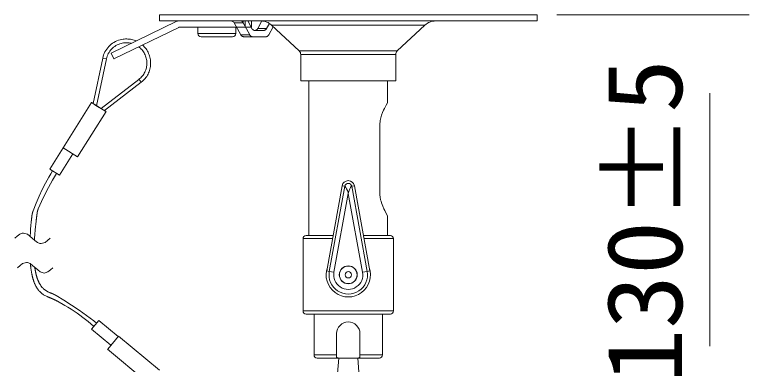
# Model space of a CAD drawing. Units: millimetres on the paper. Extents: x -62 to 65, y -59 to 59.
# Drawn here: x 10.91 to 34.25, y 25.64 to 36.77 of the extents above; entities that cross this region are included whole.
import ezdxf
from ezdxf.enums import TextEntityAlignment as Align

# ---------------------------------------------------------------- set-up
doc = ezdxf.new("R2010")
doc.units = ezdxf.units.MM
doc.linetypes.add('LONG_DOUBLE_CHAIN', pattern=[21.8, 18, -1, 0.6, -0.6, 0.6, -1])
doc.layers.add('0-3_GAIKEI', color=4, linetype='Continuous', lineweight=9)
doc.layers.add('0-4_SUNPO', color=7, linetype='Continuous', lineweight=9)
doc.styles.add('ＭＳ ゴシック', font='')
doc.styles.get('ＭＳ ゴシック').set_extended_font_data('MS Gothic')

msp = doc.modelspace()

# ---------------------------------------------------------------- linework, layer by layer
at = {"layer": '0-3_GAIKEI', "color": 7}
for p, q in [((15.509, 36.765), (27.509, 36.765)), ((15.509, 36.765), (15.509, 36.565)), ((27.509, 36.765), (27.509, 36.565)), ((15.509, 36.565), (27.509, 36.565)), ((19.952, 35.61), (19.074, 36.431)), ((23.066, 35.61), (23.944, 36.431)), ((19.999, 35.5), (19.999, 34.665)), ((23.018, 35.5), (23.018, 34.665)), ((19.999, 34.665), (23.018, 34.665)), ((20.259, 34.665), (20.259, 29.74)), ((22.759, 34.665), (22.759, 33.965)), ((22.509, 31.115), (22.509, 33.215)), ((22.759, 30.365), (22.759, 29.74)), ((20.171, 29.74), (21.028, 29.74)), ((21.99, 29.74), (22.846, 29.74)), ((20.071, 29.64), (20.071, 27.34)), ((22.946, 29.64), (22.946, 27.34)), ((20.171, 27.24), (22.846, 27.24)), ((20.421, 27.24), (20.421, 25.94)), ((22.596, 27.24), (22.596, 25.94)), ((20.521, 25.84), (21.194, 25.84)), ((21.824, 25.84), (22.496, 25.84))]:
    msp.add_line(p, q, dxfattribs=at)
at = {"layer": '0-3_GAIKEI'}
for p, q in [((16.038, 36.543), (13.972, 35.545)), ((17.883, 36.508), (17.885, 36.504)), ((17.883, 36.508), (18.166, 36.508)), ((18.095, 36.123), (17.885, 36.504)), ((18.166, 36.508), (18.168, 36.504)), ((18.168, 36.504), (18.168, 36.565)), ((18.378, 36.123), (18.168, 36.504)), ((18.229, 36.565), (18.229, 36.365)), ((18.313, 36.565), (18.447, 36.323)), ((18.43, 36.565), (18.43, 36.365)), ((18.631, 36.323), (18.764, 36.564)), ((18.914, 36.323), (19.004, 36.486)), ((19.074, 36.431), (23.944, 36.431)), ((14.059, 35.365), (16.121, 36.361)), ((17.934, 36.365), (17.934, 36.165)), ((18.531, 36.265), (18.83, 36.265)), ((18.914, 36.323), (18.631, 36.323)), ((19.126, 36.382), (18.983, 36.123)), ((16.834, 36.065), (17.834, 36.065)), ((18.378, 36.123), (18.095, 36.123)), ((18.899, 36.065), (18.179, 36.065)), ((14.059, 35.365), (13.972, 35.545)), ((19.952, 35.61), (23.066, 35.61)), ((19.999, 35.5), (23.018, 35.5)), ((20.824, 28.615), (21.316, 31.325)), ((20.907, 28.6), (21.399, 31.31)), ((21.399, 31.31), (21.316, 31.325)), ((21.619, 31.31), (22.111, 28.6)), ((20.071, 29.64), (21.01, 29.64)), ((22.008, 29.64), (22.946, 29.64)), ((20.907, 28.6), (20.824, 28.615)), ((20.907, 28.6), (21.054, 28.573)), ((22.111, 28.6), (21.964, 28.573)), ((22.111, 28.6), (22.194, 28.615)), ((20.071, 27.34), (22.946, 27.34)), ((21.139, 25.84), (21.139, 26.62)), ((21.879, 25.84), (21.879, 26.62)), ((20.421, 25.94), (21.139, 25.94)), ((21.879, 25.94), (22.596, 25.94)), ((21.209, 25.833), (21.109, 24.665)), ((21.809, 25.833), (21.209, 25.833)), ((21.809, 25.833), (21.909, 24.665))]:
    msp.add_line(p, q, dxfattribs=at)
at = {"layer": '0-3_GAIKEI', "linetype": 'LONG_DOUBLE_CHAIN'}
for p, q in [((14.059, 35.364), (14.073, 35.371)), ((13.655, 33.781), (13.512, 33.87)), ((13.655, 33.781), (13.512, 33.87))]:
    msp.add_line(p, q, dxfattribs=at)
at = {"layer": '0-3_GAIKEI'}
for points in [[(16.138, 36.365), (18.438, 36.365), (18.438, 36.565), (16.134, 36.565)], [(17.883, 36.508), (17.87, 36.527), (17.852, 36.542), (17.831, 36.553), (17.807, 36.561), (17.79, 36.564), (17.756, 36.565)], [(18.166, 36.508), (18.155, 36.526), (18.132, 36.554), (18.125, 36.563), (18.124, 36.564), (18.124, 36.565)], [(16.734, 36.365), (16.734, 36.165), (17.934, 36.165)], [(14.702, 35.954), (14.664, 35.965), (14.626, 35.975), (14.587, 35.982), (14.549, 35.988), (14.509, 35.991), (14.47, 35.993), (14.431, 35.992), (14.392, 35.99), (14.353, 35.985), (14.314, 35.979), (14.258, 35.966)], [(14.613, 35.855), (14.578, 35.862), (14.542, 35.868), (14.506, 35.871), (14.47, 35.873), (14.434, 35.872), (14.398, 35.87), (14.362, 35.866), (14.327, 35.859), (14.29, 35.85)], [(21.509, 31.081), (21.502, 31.111), (21.483, 31.172), (21.457, 31.229), (21.436, 31.267), (21.414, 31.297), (21.403, 31.31), (21.401, 31.311), (21.4, 31.311), (21.399, 31.31)], [(21.509, 31.081), (21.516, 31.111), (21.535, 31.172), (21.56, 31.229), (21.582, 31.267), (21.603, 31.297), (21.614, 31.31), (21.617, 31.311), (21.618, 31.311), (21.619, 31.31)], [(21.619, 31.31), (21.702, 31.325), (22.194, 28.615)], [(21.054, 28.573), (21.509, 31.081), (21.964, 28.573)]]:
    msp.add_lwpolyline(points, dxfattribs=at)
at = {"layer": '0-3_GAIKEI', "linetype": 'LONG_DOUBLE_CHAIN'}
for points in [[(13.404, 33.937), (13.706, 35.381), (13.706, 35.381), (13.706, 35.381), (13.824, 35.356), (13.512, 33.869)], [(13.654, 33.78), (14.857, 34.708), (14.857, 34.708), (14.857, 34.708), (14.857, 34.708), (14.86, 34.705), (14.93, 34.613), (13.763, 33.712)], [(13.763, 33.713), (13.811, 33.682), (13.812, 33.682), (13.812, 33.682), (13.812, 33.682), (13.812, 33.682), (13.812, 33.682), (12.909, 32.241), (12.904, 32.244), (12.452, 32.528), (12.452, 32.528), (12.451, 32.528), (12.451, 32.528), (12.451, 32.528), (13.355, 33.968), (13.358, 33.967), (13.404, 33.938)], [(13.355, 33.968), (13.355, 33.968), (13.355, 33.968), (13.355, 33.968), (13.355, 33.968), (13.807, 33.684), (13.812, 33.682)], [(13.404, 33.938), (13.397, 33.942), (13.397, 33.942), (13.397, 33.942), (13.397, 33.942), (13.397, 33.942), (13.403, 33.938), (13.493, 33.881), (13.493, 33.881), (13.77, 33.708), (13.77, 33.708), (13.77, 33.708), (13.77, 33.708), (13.769, 33.708), (13.763, 33.713), (13.763, 33.713)], [(12.451, 32.528), (12.026, 31.85), (12.026, 31.85)], [(12.756, 32.337), (12.331, 31.659), (12.331, 31.659), (12.028, 31.85), (12.027, 31.85), (12.026, 31.85), (12.026, 31.85), (12.026, 31.85)], [(12.115, 31.795), (12.055, 31.698), (11.997, 31.601), (11.887, 31.403), (11.784, 31.2), (11.686, 30.991), (11.591, 30.769), (11.496, 30.528)], [(12.241, 31.716), (12.11, 31.496), (11.985, 31.272), (11.868, 31.045), (11.759, 30.817), (11.661, 30.59)], [(11.434, 30.168), (11.424, 30.058), (11.416, 29.946), (11.41, 29.836), (11.406, 29.726), (11.406, 29.71)], [(11.59, 30.201), (11.56, 29.917), (11.549, 29.777), (11.541, 29.658), (11.538, 29.593)], [(10.91, 29.651), (10.991, 29.721), (11.071, 29.779), (11.151, 29.814), (11.191, 29.819), (11.312, 29.779), (11.392, 29.721), (11.553, 29.58), (11.633, 29.522), (11.714, 29.487), (11.754, 29.482), (11.874, 29.522), (11.955, 29.58), (12.035, 29.651)], [(10.999, 28.716), (11.079, 28.787), (11.16, 28.845), (11.28, 28.885), (11.32, 28.88), (11.401, 28.845), (11.481, 28.787), (11.642, 28.646), (11.722, 28.587), (11.843, 28.547), (11.883, 28.552), (11.963, 28.587), (12.044, 28.646), (12.124, 28.716)], [(12.225, 27.831), (12.475, 27.682), (12.717, 27.529), (12.954, 27.368), (13.19, 27.2), (13.425, 27.022), (13.512, 26.953)], [(12.272, 27.647), (12.499, 27.518), (12.601, 27.456), (12.702, 27.393), (12.798, 27.331), (12.892, 27.267), (12.983, 27.202), (13.073, 27.136), (13.161, 27.069), (13.248, 27.001), (13.419, 26.859), (13.428, 26.851)], [(13.968, 26.25), (13.353, 26.762), (13.584, 27.038), (14.198, 26.526)], [(15.17, 25.037), (13.864, 26.125), (13.865, 26.126), (14.21, 26.541), (15.516, 25.452)]]:
    msp.add_lwpolyline(points, dxfattribs=at)
at = {"layer": '0-3_GAIKEI', "color": 7}
for points in [[(22.759, 33.965), (22.711, 33.882), (22.659, 33.783), (22.631, 33.724), (22.598, 33.648), (22.568, 33.565), (22.544, 33.483), (22.525, 33.396), (22.518, 33.352), (22.513, 33.307), (22.51, 33.261), (22.509, 33.215)], [(22.509, 31.115), (22.512, 31.035), (22.522, 30.956), (22.537, 30.878), (22.549, 30.83), (22.563, 30.782), (22.582, 30.725), (22.603, 30.67), (22.641, 30.585), (22.666, 30.533), (22.713, 30.445), (22.759, 30.365)]]:
    msp.add_lwpolyline(points, dxfattribs=at)
at = {"layer": '0-3_GAIKEI'}
for radius in [0.285, 0.28, 0.1]:
    msp.add_circle((21.509, 28.49), radius, dxfattribs=at)
for centre, radius, start, end in [((16.134, 36.345), 0.22, 90, 115.8002), ((18.125, 36.564), 0.0014, 90, 180), ((16.138, 36.325), 0.04, 90, 115.8002), ((18.816, 36.544), 0.43, 210.9686, 212.3023), ((18.591, 36.403), 0.165, 212.3015, 215.7795), ((18.548, 36.372), 0.111, 216.0532, 236.7239), ((18.533, 36.35), 0.0854, 236.8701, 256.9936), ((18.529, 36.331), 0.0656, 257.2854, 266.0098), ((18.539, 36.468), 0.203, 265.9172, 267.8015), ((18.523, 36.611), 0.347, 274.0131, 275.1188), ((18.546, 36.363), 0.0976, 274.8777, 280.7401), ((18.55, 36.334), 0.0682, 281.3861, 293.9946), ((18.54, 36.36), 0.0959, 293.7558, 310.6813), ((18.526, 36.376), 0.117, 310.5679, 320.3667), ((18.523, 36.379), 0.122, 320.0407, 327.8852), ((18.389, 36.462), 0.279, 328.0232, 330.0729), ((18.806, 36.611), 0.347, 274.0131, 275.1188), ((18.829, 36.363), 0.0976, 274.8777, 280.7401), ((18.833, 36.334), 0.0682, 281.3861, 293.9946), ((18.822, 36.36), 0.0959, 293.7558, 310.6813), ((18.809, 36.376), 0.117, 310.5679, 320.3667), ((18.806, 36.379), 0.122, 320.0407, 327.8852), ((18.672, 36.462), 0.279, 328.0232, 330.0729), ((14.46, 35.223), 0.77, 66.4864, 71.6933), ((16.834, 36.165), 0.1, 180, 270), ((17.834, 36.165), 0.1, 270, 0), ((18.464, 36.344), 0.43, 210.9686, 212.3023), ((18.24, 36.203), 0.165, 212.3015, 215.7795), ((18.196, 36.172), 0.111, 216.0532, 236.7239), ((18.182, 36.15), 0.0854, 236.8701, 256.9936), ((18.177, 36.131), 0.0656, 257.2854, 266.0098), ((18.187, 36.268), 0.203, 265.9172, 267.8015), ((18.747, 36.344), 0.43, 210.9686, 212.3023), ((18.522, 36.203), 0.165, 212.3015, 215.7795), ((18.479, 36.172), 0.111, 216.0532, 236.7239), ((18.464, 36.15), 0.0854, 236.8701, 256.9936), ((18.46, 36.131), 0.0656, 257.2854, 266.0098), ((18.469, 36.268), 0.203, 265.9172, 267.8015), ((18.875, 36.411), 0.347, 274.0131, 275.1188), ((18.898, 36.163), 0.0976, 274.8777, 280.7401), ((18.902, 36.134), 0.0682, 281.3861, 293.9946), ((18.891, 36.16), 0.0959, 293.7558, 310.6813), ((18.878, 36.176), 0.117, 310.5679, 320.3667), ((18.875, 36.179), 0.122, 320.0407, 327.8852), ((18.741, 36.262), 0.279, 328.0232, 330.0729), ((21.509, 31.29), 0.196, 10.2866, 169.7134), ((21.509, 31.286), 0.113, 12.6396, 167.3604), ((21.509, 28.49), 0.705, 160.6774, 19.3225), ((21.509, 28.49), 0.612, 169.7134, 10.2866), ((21.509, 28.49), 0.463, 169.7134, 10.2866), ((21.509, 26.62), 0.37, 0, 180), ((21.509, 26.465), 0.7, 238.091, 244.6231), ((21.509, 26.465), 0.7, 295.3769, 301.909)]:
    msp.add_arc(centre, radius, start, end, dxfattribs=at)
at = {"layer": '0-3_GAIKEI', "color": 7}
for centre, radius, start, end in [((18.733, 36.065), 0.5, 46.9236, 90), ((24.285, 36.065), 0.5, 90, 133.0764), ((19.849, 35.5), 0.15, 0, 46.9236), ((23.168, 35.5), 0.15, 133.0764, 180), ((20.171, 29.64), 0.1, 90, 180), ((22.846, 29.64), 0.1, 0, 90), ((20.171, 27.34), 0.1, 180, 270), ((22.846, 27.34), 0.1, 270, 0), ((20.521, 25.94), 0.1, 180, 270), ((22.496, 25.94), 0.1, 270, 0)]:
    msp.add_arc(centre, radius, start, end, dxfattribs=at)
at = {"layer": '0-3_GAIKEI', "linetype": 'LONG_DOUBLE_CHAIN'}
for centre, radius, start, end in [((14.46, 35.223), 0.77, 105.1653, 168.171), ((14.46, 35.223), 0.65, 105.1654, 168.1711), ((14.46, 35.223), 0.65, 307.6513, 53.3505), ((14.46, 35.223), 0.77, 307.6513, 48.7907), ((12.067, 30.417), 0.442, 156.928, 159.8936), ((13.632, 30.07), 2.196, 172.7037, 173.3096), ((12.992, 30.152), 1.55, 171.8452, 172.7039), ((12.639, 30.202), 1.194, 170.7314, 171.8456), ((12.416, 30.239), 0.967, 169.3583, 170.7318), ((12.261, 30.268), 0.81, 167.7218, 169.3587), ((12.149, 30.292), 0.695, 165.8182, 167.722), ((12.065, 30.314), 0.608, 163.6455, 165.8182), ((12, 30.333), 0.541, 161.2046, 163.6451), ((11.95, 30.349), 0.488, 158.5005, 161.2036), ((-222.642, 59.835), 236.099, 352.78949, 352.83011), ((16.825, 29.714), 5.255, 172.6173, 172.8684), ((14.034, 30.076), 2.441, 172.0756, 172.6173), ((13.189, 30.194), 1.587, 171.2424, 172.0759), ((12.778, 30.257), 1.172, 170.1143, 171.2428), ((12.534, 30.299), 0.924, 168.6867, 170.1149), ((12.373, 30.332), 0.76, 166.9544, 168.6873), ((12.26, 30.358), 0.643, 164.9127, 166.9548), ((12.176, 30.381), 0.557, 162.5591, 164.9127), ((12.114, 30.4), 0.492, 159.8951, 162.5585), ((86.17, 22.04), 75.176, 173.68961, 173.79259), ((15.171, 29.889), 3.745, 173.3096, 173.6642), ((14.46, 29.065), 3.057, 184.2821, 188.303), ((13.663, 28.985), 2.129, 186.9727, 191.5149), ((13.52, 28.929), 2.107, 188.3254, 193.9433), ((13.089, 28.868), 1.543, 191.5383, 197.5543), ((12.919, 28.782), 1.488, 194.0163, 200.092), ((12.475, 28.612), 1.013, 199.7197, 213.3829), ((12.701, 28.747), 1.136, 197.6269, 203.8709), ((12.388, 28.602), 0.792, 203.4184, 219.2791), ((12.194, 28.421), 0.673, 212.9618, 247.9735), ((12.221, 28.466), 0.576, 219.3304, 249.1741), ((40.2, 98.431), 76.077, 248.19477, 248.19535), ((9.563, 21.848), 6.407, 67.1001, 68.1991), ((11.029, 25.328), 2.78, 68.397, 69.1899), ((11.472, 26.447), 1.577, 64.9021, 68.4109), ((11.693, 26.918), 1.057, 59.7833, 64.9171), ((10.911, 25.038), 2.944, 64.7537, 67.111), ((11.392, 26.059), 1.815, 61.0294, 64.77)]:
    msp.add_arc(centre, radius, start, end, dxfattribs=at)
at = {"layer": '0-4_SUNPO'}
for p, q in [((28.134, 36.765), (34.251, 36.765)), ((33.001, 34.265), (33.001, 26.215))]:
    msp.add_line(p, q, dxfattribs=at)

# ---------------------------------------------------------------- texts
at = {"layer": '0-4_SUNPO', "style": 'ＭＳ ゴシック', "width": 1.05}
msp.add_text('130±5', height=2.405, rotation=90, dxfattribs=at).set_placement((32.839, 25.05), align=Align.BOTTOM_LEFT)

doc.saveas('drawing.dxf')
